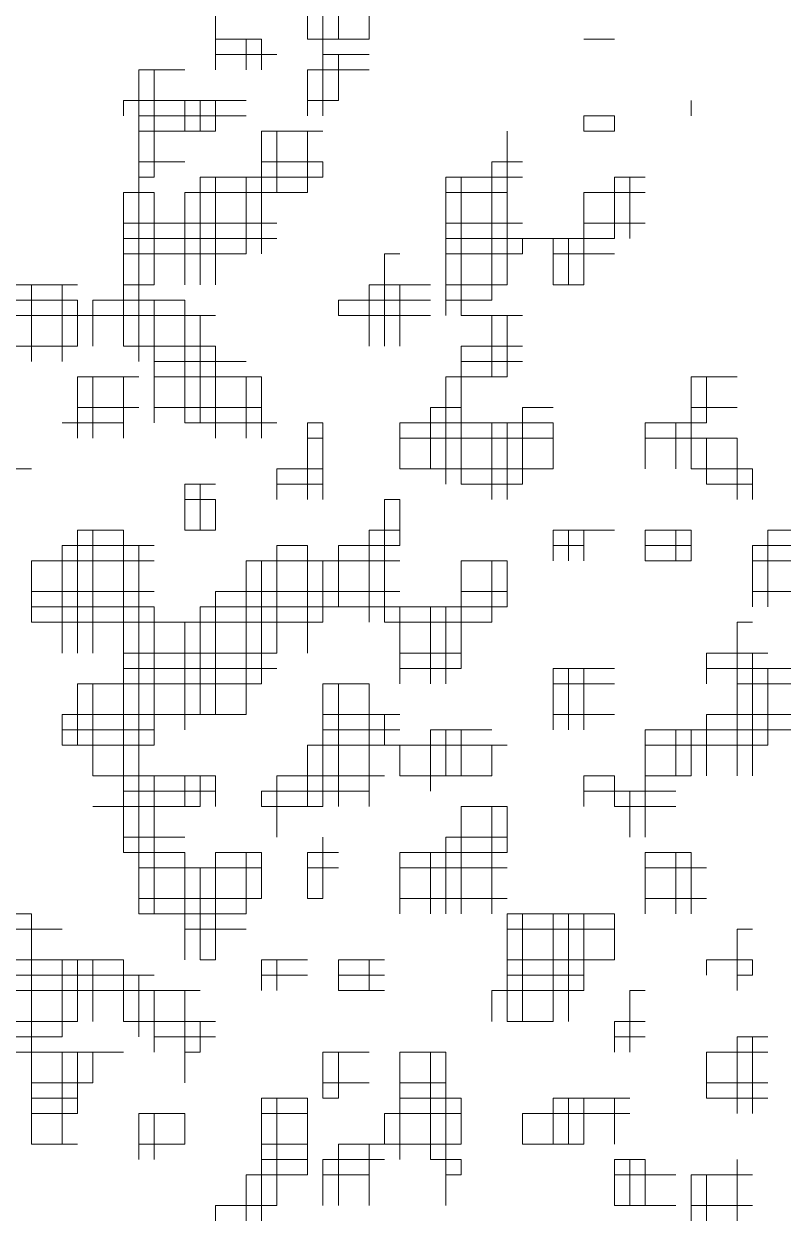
# Model space of a CAD drawing. Header units: millimetres. Extents: x 13268 to 164478, y 289082 to 363688.
# Drawn here: x 86696 to 87729, y 349534 to 351152 of the extents above; entities that cross this region are included whole.
import ezdxf

# ---------------------------------------------------------------- set-up
doc = ezdxf.new("R2010")
doc.units = ezdxf.units.MM

# ---------------------------------------------------------------- blocks, each defined once
blk = doc.blocks.new('A$C010A7659')
at = {"lineweight": 0}
for points in [[(3643.35, 2550.34), (3643.35, 2517.22)], [(3635.07, 2542.06), (3635.07, 2517.22)], [(3635.07, 2542.06), (3635.07, 2517.22)], [(3643.35, 2542.06), (3643.35, 2484.1)], [(3651.63, 2542.06), (3651.63, 2517.22)], [(3668.19, 2542.06), (3668.19, 2517.22)], [(3585.38, 2533.78), (3585.38, 2500.66)], [(3585.38, 2517.22), (3585.38, 2508.94)], [(3585.38, 2517.22), (3610.22, 2517.22)], [(3585.38, 2517.22), (3610.22, 2517.22)], [(3601.94, 2517.22), (3601.94, 2500.66)], [(3610.22, 2517.22), (3610.22, 2500.66)], [(3635.07, 2517.22), (3668.19, 2517.22)], [(3643.35, 2517.22), (3651.63, 2517.22)], [(3784.11, 2517.22), (3800.67, 2517.22)], [(3585.38, 2508.94), (3618.5, 2508.94)], [(3610.22, 2508.94), (3610.22, 2500.66)], [(3643.35, 2508.94), (3668.19, 2508.94)], [(3651.63, 2508.94), (3651.63, 2484.1)], [(3543.98, 2500.66), (3543.98, 2384.74)], [(3543.98, 2500.66), (3568.82, 2500.66)], [(3552.26, 2500.66), (3552.26, 2442.7)], [(3552.26, 2500.66), (3552.26, 2442.7)], [(3635.07, 2500.66), (3635.07, 2475.82)], [(3635.07, 2500.66), (3635.07, 2475.82)], [(3635.07, 2500.66), (3668.19, 2500.66)], [(3635.07, 2500.66), (3668.19, 2500.66)], [(3643.35, 2500.66), (3643.35, 2475.82)], [(3535.7, 2484.1), (3535.7, 2475.82)], [(3535.7, 2484.1), (3601.94, 2484.1)], [(3535.7, 2484.1), (3601.94, 2484.1)], [(3568.82, 2484.1), (3568.82, 2467.54)], [(3568.82, 2484.1), (3568.82, 2467.54)], [(3577.1, 2484.1), (3577.1, 2467.54)], [(3585.38, 2484.1), (3585.38, 2467.54)], [(3585.38, 2484.1), (3585.38, 2467.54)], [(3635.07, 2484.1), (3643.35, 2484.1)], [(3635.07, 2484.1), (3651.63, 2484.1)], [(3842.07, 2484.1), (3842.07, 2475.82)], [(3543.98, 2475.82), (3601.94, 2475.82)], [(3784.11, 2475.82), (3784.11, 2467.54)], [(3784.11, 2475.82), (3800.67, 2475.82)], [(3800.67, 2475.82), (3800.67, 2467.54)], [(3543.98, 2467.54), (3568.82, 2467.54)], [(3543.98, 2467.54), (3585.38, 2467.54)], [(3610.22, 2467.54), (3610.22, 2401.3)], [(3610.22, 2467.54), (3643.35, 2467.54)], [(3618.5, 2467.54), (3618.5, 2434.42)], [(3635.07, 2467.54), (3635.07, 2442.7)], [(3635.07, 2467.54), (3635.07, 2434.42)], [(3742.71, 2467.54), (3742.71, 2434.42)], [(3784.11, 2467.54), (3800.67, 2467.54)], [(3543.98, 2450.98), (3568.82, 2450.98)], [(3610.22, 2450.98), (3610.22, 2401.3)], [(3610.22, 2450.98), (3643.35, 2450.98)], [(3643.35, 2450.98), (3643.35, 2442.7)], [(3734.43, 2450.98), (3734.43, 2376.46)], [(3734.43, 2450.98), (3750.99, 2450.98)], [(3742.71, 2450.98), (3742.71, 2442.7)], [(3543.98, 2442.7), (3552.26, 2442.7)], [(3543.98, 2442.7), (3552.26, 2442.7)], [(3577.1, 2442.7), (3577.1, 2384.74)], [(3577.1, 2442.7), (3635.07, 2442.7)], [(3585.38, 2442.7), (3585.38, 2384.74)], [(3585.38, 2442.7), (3585.38, 2384.74)], [(3585.38, 2442.7), (3643.35, 2442.7)], [(3601.94, 2442.7), (3601.94, 2401.3)], [(3709.59, 2442.7), (3709.59, 2368.17)], [(3709.59, 2442.7), (3742.71, 2442.7)], [(3717.87, 2442.7), (3717.87, 2368.17)], [(3717.87, 2442.7), (3717.87, 2368.17)], [(3717.87, 2442.7), (3750.99, 2442.7)], [(3800.67, 2442.7), (3800.67, 2409.58)], [(3800.67, 2442.7), (3800.67, 2409.58)], [(3800.67, 2442.7), (3817.23, 2442.7)], [(3808.95, 2442.7), (3808.95, 2409.58)], [(3535.7, 2434.42), (3535.7, 2384.74)], [(3535.7, 2434.42), (3535.7, 2401.3)], [(3535.7, 2434.42), (3552.26, 2434.42)], [(3535.7, 2434.42), (3552.26, 2434.42)], [(3552.26, 2434.42), (3552.26, 2384.74)], [(3568.82, 2434.42), (3568.82, 2384.74)], [(3568.82, 2434.42), (3618.5, 2434.42)], [(3568.82, 2434.42), (3635.07, 2434.42)], [(3709.59, 2434.42), (3709.59, 2368.17)], [(3709.59, 2434.42), (3742.71, 2434.42)], [(3709.59, 2434.42), (3742.71, 2434.42)], [(3742.71, 2434.42), (3742.71, 2384.74)], [(3784.11, 2434.42), (3784.11, 2384.74)], [(3784.11, 2434.42), (3817.23, 2434.42)], [(3800.67, 2434.42), (3817.23, 2434.42)], [(3535.7, 2417.86), (3618.5, 2417.86)], [(3552.26, 2417.86), (3552.26, 2384.74)], [(3568.82, 2417.86), (3568.82, 2384.74)], [(3709.59, 2417.86), (3750.99, 2417.86)], [(3742.71, 2417.86), (3742.71, 2384.74)], [(3784.11, 2417.86), (3817.23, 2417.86)], [(3535.7, 2409.58), (3618.5, 2409.58)], [(3535.7, 2409.58), (3618.5, 2409.58)], [(3709.59, 2409.58), (3767.55, 2409.58)], [(3709.59, 2409.58), (3767.55, 2409.58)], [(3750.99, 2409.58), (3750.99, 2401.3)], [(3767.55, 2409.58), (3767.55, 2384.74)], [(3767.55, 2409.58), (3800.67, 2409.58)], [(3775.83, 2409.58), (3775.83, 2384.74)], [(3775.83, 2409.58), (3800.67, 2409.58)], [(3784.11, 2409.58), (3784.11, 2384.74)], [(3535.7, 2401.3), (3601.94, 2401.3)], [(3676.47, 2401.3), (3676.47, 2351.61)], [(3676.47, 2401.3), (3684.75, 2401.3)], [(3709.59, 2401.3), (3750.99, 2401.3)], [(3767.55, 2401.3), (3800.67, 2401.3)], [(3436.34, 2384.74), (3510.86, 2384.74)], [(3469.46, 2384.74), (3486.02, 2384.74)], [(3486.02, 2384.74), (3486.02, 2343.33)], [(3486.02, 2384.74), (3486.02, 2343.33)], [(3502.58, 2384.74), (3502.58, 2343.33)], [(3535.7, 2384.74), (3535.7, 2351.61)], [(3535.7, 2384.74), (3535.7, 2351.61)], [(3535.7, 2384.74), (3552.26, 2384.74)], [(3543.98, 2384.74), (3543.98, 2343.33)], [(3668.19, 2384.74), (3668.19, 2351.61)], [(3668.19, 2384.74), (3668.19, 2351.61)], [(3668.19, 2384.74), (3701.31, 2384.74)], [(3668.19, 2384.74), (3684.75, 2384.74)], [(3684.75, 2384.74), (3684.75, 2368.17)], [(3684.75, 2384.74), (3684.75, 2351.61)], [(3709.59, 2384.74), (3742.71, 2384.74)], [(3709.59, 2384.74), (3742.71, 2384.74)], [(3767.55, 2384.74), (3784.11, 2384.74)], [(3419.78, 2376.46), (3510.86, 2376.46)], [(3510.86, 2376.46), (3510.86, 2351.61)], [(3519.14, 2376.46), (3519.14, 2351.61)], [(3519.14, 2376.46), (3568.82, 2376.46)], [(3552.26, 2376.46), (3552.26, 2310.21)], [(3552.26, 2376.46), (3552.26, 2343.33)], [(3568.82, 2376.46), (3568.82, 2310.21)], [(3651.63, 2376.46), (3651.63, 2368.17)], [(3651.63, 2376.46), (3701.31, 2376.46)], [(3709.59, 2376.46), (3734.43, 2376.46)], [(3419.78, 2368.17), (3577.1, 2368.17)], [(3436.34, 2368.17), (3585.38, 2368.17)], [(3510.86, 2368.17), (3510.86, 2351.61)], [(3568.82, 2368.17), (3568.82, 2310.21)], [(3577.1, 2368.17), (3577.1, 2310.21)], [(3651.63, 2368.17), (3701.31, 2368.17)], [(3668.19, 2368.17), (3684.75, 2368.17)], [(3717.87, 2368.17), (3734.43, 2368.17)], [(3734.43, 2368.17), (3734.43, 2335.05)], [(3734.43, 2368.17), (3750.99, 2368.17)], [(3742.71, 2368.17), (3742.71, 2335.05)], [(3742.71, 2368.17), (3742.71, 2335.05)], [(3477.74, 2351.61), (3510.86, 2351.61)], [(3477.74, 2351.61), (3510.86, 2351.61)], [(3535.7, 2351.61), (3585.38, 2351.61)], [(3543.98, 2351.61), (3585.38, 2351.61)], [(3585.38, 2351.61), (3585.38, 2310.21)], [(3717.87, 2351.61), (3717.87, 2335.05)], [(3717.87, 2351.61), (3750.99, 2351.61)], [(3734.43, 2351.61), (3750.99, 2351.61)], [(3552.26, 2343.33), (3601.94, 2343.33)], [(3585.38, 2343.33), (3585.38, 2301.93)], [(3717.87, 2343.33), (3750.99, 2343.33)], [(3510.86, 2335.05), (3510.86, 2301.93)], [(3510.86, 2335.05), (3543.98, 2335.05)], [(3519.14, 2335.05), (3519.14, 2301.93)], [(3535.7, 2335.05), (3535.7, 2310.21)], [(3535.7, 2335.05), (3535.7, 2301.93)], [(3552.26, 2335.05), (3610.22, 2335.05)], [(3552.26, 2335.05), (3601.94, 2335.05)], [(3601.94, 2335.05), (3601.94, 2301.93)], [(3610.22, 2335.05), (3610.22, 2301.93)], [(3709.59, 2335.05), (3709.59, 2277.09)], [(3709.59, 2335.05), (3709.59, 2285.37)], [(3709.59, 2335.05), (3717.87, 2335.05)], [(3717.87, 2335.05), (3717.87, 2277.09)], [(3717.87, 2335.05), (3742.71, 2335.05)], [(3842.07, 2335.05), (3842.07, 2285.37)], [(3842.07, 2335.05), (3866.91, 2335.05)], [(3850.35, 2335.05), (3850.35, 2310.21)], [(3510.86, 2318.49), (3510.86, 2301.93)], [(3510.86, 2318.49), (3543.98, 2318.49)], [(3552.26, 2318.49), (3610.22, 2318.49)], [(3701.31, 2318.49), (3701.31, 2285.37)], [(3701.31, 2318.49), (3717.87, 2318.49)], [(3750.99, 2318.49), (3750.99, 2277.09)], [(3750.99, 2318.49), (3767.55, 2318.49)], [(3842.07, 2318.49), (3842.07, 2285.37)], [(3842.07, 2318.49), (3866.91, 2318.49)], [(3502.58, 2310.21), (3535.7, 2310.21)], [(3510.86, 2310.21), (3535.7, 2310.21)], [(3568.82, 2310.21), (3618.5, 2310.21)], [(3585.38, 2310.21), (3610.22, 2310.21)], [(3635.07, 2310.21), (3635.07, 2268.81)], [(3635.07, 2310.21), (3643.35, 2310.21)], [(3643.35, 2310.21), (3643.35, 2268.81)], [(3684.75, 2310.21), (3684.75, 2285.37)], [(3684.75, 2310.21), (3684.75, 2285.37)], [(3684.75, 2310.21), (3767.55, 2310.21)], [(3684.75, 2310.21), (3734.43, 2310.21)], [(3717.87, 2310.21), (3717.87, 2277.09)], [(3734.43, 2310.21), (3734.43, 2268.81)], [(3742.71, 2310.21), (3742.71, 2268.81)], [(3742.71, 2310.21), (3742.71, 2268.81)], [(3742.71, 2310.21), (3767.55, 2310.21)], [(3767.55, 2310.21), (3767.55, 2285.37)], [(3817.23, 2310.21), (3817.23, 2285.37)], [(3817.23, 2310.21), (3850.35, 2310.21)], [(3833.79, 2310.21), (3833.79, 2285.37)], [(3833.79, 2310.21), (3850.35, 2310.21)], [(3635.07, 2301.93), (3635.07, 2268.81)], [(3635.07, 2301.93), (3643.35, 2301.93)], [(3684.75, 2301.93), (3767.55, 2301.93)], [(3817.23, 2301.93), (3866.91, 2301.93)], [(3850.35, 2301.93), (3850.35, 2277.09)], [(3866.91, 2301.93), (3866.91, 2277.09)], [(3452.9, 2285.37), (3486.02, 2285.37)], [(3452.9, 2285.37), (3486.02, 2285.37)], [(3618.5, 2285.37), (3618.5, 2268.81)], [(3618.5, 2285.37), (3643.35, 2285.37)], [(3635.07, 2285.37), (3643.35, 2285.37)], [(3684.75, 2285.37), (3767.55, 2285.37)], [(3709.59, 2285.37), (3767.55, 2285.37)], [(3842.07, 2285.37), (3875.2, 2285.37)], [(3850.35, 2285.37), (3875.2, 2285.37)], [(3866.91, 2285.37), (3866.91, 2268.81)], [(3875.2, 2285.37), (3875.2, 2268.81)], [(3568.82, 2277.09), (3568.82, 2252.25)], [(3568.82, 2277.09), (3585.38, 2277.09)], [(3577.1, 2277.09), (3577.1, 2252.25)], [(3618.5, 2277.09), (3643.35, 2277.09)], [(3618.5, 2277.09), (3643.35, 2277.09)], [(3717.87, 2277.09), (3750.99, 2277.09)], [(3734.43, 2277.09), (3750.99, 2277.09)], [(3850.35, 2277.09), (3875.2, 2277.09)], [(3866.91, 2277.09), (3875.2, 2277.09)], [(3568.82, 2268.81), (3585.38, 2268.81)], [(3585.38, 2268.81), (3585.38, 2252.25)], [(3676.47, 2268.81), (3676.47, 2202.57)], [(3676.47, 2268.81), (3684.75, 2268.81)], [(3684.75, 2268.81), (3684.75, 2243.97)], [(3510.86, 2252.25), (3510.86, 2186.01)], [(3510.86, 2252.25), (3510.86, 2186.01)], [(3510.86, 2252.25), (3535.7, 2252.25)], [(3519.14, 2252.25), (3519.14, 2186.01)], [(3535.7, 2252.25), (3535.7, 2186.01)], [(3568.82, 2252.25), (3585.38, 2252.25)], [(3668.19, 2252.25), (3668.19, 2202.57)], [(3668.19, 2252.25), (3668.19, 2210.85)], [(3668.19, 2252.25), (3684.75, 2252.25)], [(3668.19, 2252.25), (3684.75, 2252.25)], [(3767.55, 2252.25), (3767.55, 2235.69)], [(3767.55, 2252.25), (3767.55, 2235.69)], [(3767.55, 2252.25), (3800.67, 2252.25)], [(3767.55, 2252.25), (3800.67, 2252.25)], [(3775.83, 2252.25), (3775.83, 2235.69)], [(3784.11, 2252.25), (3784.11, 2243.97)], [(3784.11, 2252.25), (3784.11, 2235.69)], [(3817.23, 2252.25), (3817.23, 2235.69)], [(3817.23, 2252.25), (3842.07, 2252.25)], [(3833.79, 2252.25), (3833.79, 2235.69)], [(3842.07, 2252.25), (3842.07, 2235.69)], [(3883.48, 2252.25), (3883.48, 2210.85)], [(3883.48, 2252.25), (3916.6, 2252.25)], [(3502.58, 2243.97), (3502.58, 2186.01)], [(3502.58, 2243.97), (3552.26, 2243.97)], [(3535.7, 2243.97), (3535.7, 2177.73)], [(3543.98, 2243.97), (3543.98, 2045.24)], [(3618.5, 2243.97), (3618.5, 2186.01)], [(3618.5, 2243.97), (3635.07, 2243.97)], [(3635.07, 2243.97), (3635.07, 2186.01)], [(3651.63, 2243.97), (3651.63, 2210.85)], [(3651.63, 2243.97), (3684.75, 2243.97)], [(3767.55, 2243.97), (3784.11, 2243.97)], [(3817.23, 2243.97), (3817.23, 2235.69)], [(3817.23, 2243.97), (3842.07, 2243.97)], [(3875.2, 2243.97), (3875.2, 2210.85)], [(3875.2, 2243.97), (3875.2, 2210.85)], [(3875.2, 2243.97), (3933.16, 2243.97)], [(3486.02, 2235.69), (3486.02, 2202.57)], [(3486.02, 2235.69), (3486.02, 2202.57)], [(3486.02, 2235.69), (3552.26, 2235.69)], [(3486.02, 2235.69), (3552.26, 2235.69)], [(3601.94, 2235.69), (3601.94, 2152.89)], [(3601.94, 2235.69), (3684.75, 2235.69)], [(3610.22, 2235.69), (3610.22, 2177.73)], [(3610.22, 2235.69), (3610.22, 2169.45)], [(3610.22, 2235.69), (3684.75, 2235.69)], [(3635.07, 2235.69), (3635.07, 2202.57)], [(3643.35, 2235.69), (3643.35, 2210.85)], [(3643.35, 2235.69), (3643.35, 2202.57)], [(3717.87, 2235.69), (3717.87, 2186.01)], [(3717.87, 2235.69), (3742.71, 2235.69)], [(3734.43, 2235.69), (3734.43, 2202.57)], [(3734.43, 2235.69), (3742.71, 2235.69)], [(3742.71, 2235.69), (3742.71, 2210.85)], [(3817.23, 2235.69), (3842.07, 2235.69)], [(3875.2, 2235.69), (3933.16, 2235.69)], [(3875.2, 2235.69), (3933.16, 2235.69)], [(3486.02, 2219.13), (3552.26, 2219.13)], [(3585.38, 2219.13), (3585.38, 2152.89)], [(3585.38, 2219.13), (3585.38, 2152.89)], [(3585.38, 2219.13), (3684.75, 2219.13)], [(3717.87, 2219.13), (3742.71, 2219.13)], [(3875.2, 2219.13), (3900.04, 2219.13)], [(3486.02, 2210.85), (3552.26, 2210.85)], [(3486.02, 2210.85), (3552.26, 2210.85)], [(3552.26, 2210.85), (3552.26, 2136.33)], [(3577.1, 2210.85), (3577.1, 2152.89)], [(3577.1, 2210.85), (3643.35, 2210.85)], [(3585.38, 2210.85), (3701.31, 2210.85)], [(3668.19, 2210.85), (3709.59, 2210.85)], [(3684.75, 2210.85), (3684.75, 2169.45)], [(3684.75, 2210.85), (3684.75, 2177.73)], [(3701.31, 2210.85), (3701.31, 2169.45)], [(3709.59, 2210.85), (3709.59, 2177.73)], [(3709.59, 2210.85), (3742.71, 2210.85)], [(3717.87, 2210.85), (3717.87, 2177.73)], [(3717.87, 2210.85), (3742.71, 2210.85)], [(3486.02, 2202.57), (3643.35, 2202.57)], [(3502.58, 2202.57), (3635.07, 2202.57)], [(3552.26, 2202.57), (3552.26, 2144.61)], [(3568.82, 2202.57), (3568.82, 2152.89)], [(3568.82, 2202.57), (3568.82, 2144.61)], [(3676.47, 2202.57), (3734.43, 2202.57)], [(3684.75, 2202.57), (3734.43, 2202.57)], [(3709.59, 2202.57), (3709.59, 2169.45)], [(3866.91, 2202.57), (3866.91, 2119.76)], [(3866.91, 2202.57), (3866.91, 2119.76)], [(3866.91, 2202.57), (3875.2, 2202.57)], [(3535.7, 2186.01), (3618.5, 2186.01)], [(3684.75, 2186.01), (3717.87, 2186.01)], [(3850.35, 2186.01), (3850.35, 2169.45)], [(3850.35, 2186.01), (3883.48, 2186.01)], [(3875.2, 2186.01), (3875.2, 2136.33)], [(3875.2, 2186.01), (3875.2, 2119.76)], [(3535.7, 2177.73), (3535.7, 2078.36)], [(3535.7, 2177.73), (3535.7, 2078.36)], [(3535.7, 2177.73), (3610.22, 2177.73)], [(3543.98, 2177.73), (3618.5, 2177.73)], [(3684.75, 2177.73), (3709.59, 2177.73)], [(3684.75, 2177.73), (3717.87, 2177.73)], [(3767.55, 2177.73), (3767.55, 2144.61)], [(3767.55, 2177.73), (3767.55, 2152.89)], [(3767.55, 2177.73), (3800.67, 2177.73)], [(3767.55, 2177.73), (3784.11, 2177.73)], [(3775.83, 2177.73), (3775.83, 2144.61)], [(3784.11, 2177.73), (3784.11, 2152.89)], [(3784.11, 2177.73), (3784.11, 2144.61)], [(3850.35, 2177.73), (3916.6, 2177.73)], [(3850.35, 2177.73), (3900.04, 2177.73)], [(3883.48, 2177.73), (3883.48, 2136.33)], [(3510.86, 2169.45), (3510.86, 2136.33)], [(3510.86, 2169.45), (3510.86, 2136.33)], [(3510.86, 2169.45), (3610.22, 2169.45)], [(3519.14, 2169.45), (3519.14, 2119.76)], [(3643.35, 2169.45), (3643.35, 2103.2)], [(3643.35, 2169.45), (3668.19, 2169.45)], [(3651.63, 2169.45), (3651.63, 2103.2)], [(3668.19, 2169.45), (3668.19, 2103.2)], [(3767.55, 2169.45), (3800.67, 2169.45)], [(3866.91, 2169.45), (3916.6, 2169.45)], [(3502.58, 2152.89), (3502.58, 2136.33)], [(3502.58, 2152.89), (3568.82, 2152.89)], [(3502.58, 2152.89), (3601.94, 2152.89)], [(3643.35, 2152.89), (3643.35, 2103.2)], [(3643.35, 2152.89), (3684.75, 2152.89)], [(3643.35, 2152.89), (3676.47, 2152.89)], [(3668.19, 2152.89), (3668.19, 2119.76)], [(3676.47, 2152.89), (3676.47, 2136.33)], [(3767.55, 2152.89), (3784.11, 2152.89)], [(3767.55, 2152.89), (3800.67, 2152.89)], [(3850.35, 2152.89), (3850.35, 2119.76)], [(3850.35, 2152.89), (3900.04, 2152.89)], [(3866.91, 2152.89), (3908.32, 2152.89)], [(3502.58, 2144.61), (3552.26, 2144.61)], [(3643.35, 2144.61), (3684.75, 2144.61)], [(3701.31, 2144.61), (3701.31, 2111.48)], [(3701.31, 2144.61), (3734.43, 2144.61)], [(3709.59, 2144.61), (3709.59, 2119.76)], [(3709.59, 2144.61), (3709.59, 2119.76)], [(3717.87, 2144.61), (3717.87, 2119.76)], [(3717.87, 2144.61), (3717.87, 2119.76)], [(3817.23, 2144.61), (3817.23, 2086.64)], [(3817.23, 2144.61), (3817.23, 2086.64)], [(3817.23, 2144.61), (3900.04, 2144.61)], [(3833.79, 2144.61), (3833.79, 2119.76)], [(3842.07, 2144.61), (3842.07, 2119.76)], [(3842.07, 2144.61), (3842.07, 2119.76)], [(3502.58, 2136.33), (3552.26, 2136.33)], [(3519.14, 2136.33), (3552.26, 2136.33)], [(3635.07, 2136.33), (3635.07, 2103.2)], [(3635.07, 2136.33), (3635.07, 2103.2)], [(3635.07, 2136.33), (3676.47, 2136.33)], [(3643.35, 2136.33), (3742.71, 2136.33)], [(3684.75, 2136.33), (3684.75, 2119.76)], [(3684.75, 2136.33), (3684.75, 2119.76)], [(3684.75, 2136.33), (3742.71, 2136.33)], [(3734.43, 2136.33), (3734.43, 2119.76)], [(3817.23, 2136.33), (3875.2, 2136.33)], [(3817.23, 2136.33), (3883.48, 2136.33)], [(3519.14, 2119.76), (3568.82, 2119.76)], [(3535.7, 2119.76), (3585.38, 2119.76)], [(3552.26, 2119.76), (3552.26, 2045.24)], [(3552.26, 2119.76), (3552.26, 2045.24)], [(3568.82, 2119.76), (3568.82, 2103.2)], [(3568.82, 2119.76), (3568.82, 2103.2)], [(3577.1, 2119.76), (3577.1, 2103.2)], [(3585.38, 2119.76), (3585.38, 2103.2)], [(3618.5, 2119.76), (3618.5, 2086.64)], [(3618.5, 2119.76), (3668.19, 2119.76)], [(3618.5, 2119.76), (3676.47, 2119.76)], [(3684.75, 2119.76), (3734.43, 2119.76)], [(3701.31, 2119.76), (3709.59, 2119.76)], [(3784.11, 2119.76), (3784.11, 2103.2)], [(3784.11, 2119.76), (3784.11, 2103.2)], [(3784.11, 2119.76), (3800.67, 2119.76)], [(3800.67, 2119.76), (3800.67, 2103.2)], [(3817.23, 2119.76), (3833.79, 2119.76)], [(3817.23, 2119.76), (3842.07, 2119.76)], [(3535.7, 2111.48), (3585.38, 2111.48)], [(3610.22, 2111.48), (3610.22, 2103.2)], [(3610.22, 2111.48), (3668.19, 2111.48)], [(3784.11, 2111.48), (3833.79, 2111.48)], [(3800.67, 2111.48), (3800.67, 2103.2)], [(3808.95, 2111.48), (3808.95, 2086.64)], [(3519.14, 2103.2), (3577.1, 2103.2)], [(3535.7, 2103.2), (3568.82, 2103.2)], [(3610.22, 2103.2), (3643.35, 2103.2)], [(3618.5, 2103.2), (3635.07, 2103.2)], [(3717.87, 2103.2), (3717.87, 2045.24)], [(3717.87, 2103.2), (3717.87, 2045.24)], [(3717.87, 2103.2), (3742.71, 2103.2)], [(3717.87, 2103.2), (3742.71, 2103.2)], [(3734.43, 2103.2), (3734.43, 2045.24)], [(3742.71, 2103.2), (3742.71, 2078.36)], [(3800.67, 2103.2), (3833.79, 2103.2)], [(3808.95, 2103.2), (3833.79, 2103.2)], [(3535.7, 2086.64), (3568.82, 2086.64)], [(3643.35, 2086.64), (3643.35, 2053.52)], [(3709.59, 2086.64), (3709.59, 2045.24)], [(3709.59, 2086.64), (3742.71, 2086.64)], [(3535.7, 2078.36), (3568.82, 2078.36)], [(3543.98, 2078.36), (3568.82, 2078.36)], [(3568.82, 2078.36), (3568.82, 2045.24)], [(3585.38, 2078.36), (3585.38, 2020.4)], [(3585.38, 2078.36), (3610.22, 2078.36)], [(3601.94, 2078.36), (3601.94, 2045.24)], [(3610.22, 2078.36), (3610.22, 2053.52)], [(3635.07, 2078.36), (3635.07, 2053.52)], [(3635.07, 2078.36), (3635.07, 2053.52)], [(3635.07, 2078.36), (3651.63, 2078.36)], [(3635.07, 2078.36), (3651.63, 2078.36)], [(3643.35, 2078.36), (3643.35, 2053.52)], [(3684.75, 2078.36), (3684.75, 2045.24)], [(3684.75, 2078.36), (3742.71, 2078.36)], [(3701.31, 2078.36), (3701.31, 2045.24)], [(3709.59, 2078.36), (3709.59, 2045.24)], [(3709.59, 2078.36), (3742.71, 2078.36)], [(3817.23, 2078.36), (3817.23, 2045.24)], [(3817.23, 2078.36), (3842.07, 2078.36)], [(3833.79, 2078.36), (3833.79, 2045.24)], [(3842.07, 2078.36), (3842.07, 2045.24)], [(3543.98, 2070.08), (3610.22, 2070.08)], [(3568.82, 2070.08), (3568.82, 2020.4)], [(3577.1, 2070.08), (3577.1, 2020.4)], [(3585.38, 2070.08), (3585.38, 2020.4)], [(3635.07, 2070.08), (3651.63, 2070.08)], [(3684.75, 2070.08), (3684.75, 2045.24)], [(3684.75, 2070.08), (3742.71, 2070.08)], [(3817.23, 2070.08), (3817.23, 2045.24)], [(3817.23, 2070.08), (3850.35, 2070.08)], [(3842.07, 2070.08), (3842.07, 2053.52)], [(3543.98, 2053.52), (3610.22, 2053.52)], [(3543.98, 2053.52), (3610.22, 2053.52)], [(3635.07, 2053.52), (3643.35, 2053.52)], [(3684.75, 2053.52), (3742.71, 2053.52)], [(3684.75, 2053.52), (3742.71, 2053.52)], [(3817.23, 2053.52), (3842.07, 2053.52)], [(3817.23, 2053.52), (3850.35, 2053.52)], [(3403.22, 2045.24), (3486.02, 2045.24)], [(3403.22, 2045.24), (3486.02, 2045.24)], [(3486.02, 2045.24), (3486.02, 1921.04)], [(3543.98, 2045.24), (3601.94, 2045.24)], [(3568.82, 2045.24), (3601.94, 2045.24)], [(3742.71, 2045.24), (3742.71, 1987.28)], [(3742.71, 2045.24), (3800.67, 2045.24)], [(3750.99, 2045.24), (3750.99, 1987.28)], [(3767.55, 2045.24), (3767.55, 1987.28)], [(3767.55, 2045.24), (3767.55, 1987.28)], [(3775.83, 2045.24), (3775.83, 1987.28)], [(3784.11, 2045.24), (3784.11, 2020.4)], [(3784.11, 2045.24), (3784.11, 2003.84)], [(3800.67, 2045.24), (3800.67, 2020.4)], [(3403.22, 2036.96), (3502.58, 2036.96)], [(3486.02, 2036.96), (3486.02, 1921.04)], [(3568.82, 2036.96), (3601.94, 2036.96)], [(3742.71, 2036.96), (3800.67, 2036.96)], [(3866.91, 2036.96), (3866.91, 2003.84)], [(3866.91, 2036.96), (3875.2, 2036.96)], [(3403.22, 2020.4), (3535.7, 2020.4)], [(3403.22, 2020.4), (3510.86, 2020.4)], [(3502.58, 2020.4), (3502.58, 1979)], [(3510.86, 2020.4), (3510.86, 1987.28)], [(3510.86, 2020.4), (3510.86, 1987.28)], [(3519.14, 2020.4), (3519.14, 1987.28)], [(3535.7, 2020.4), (3535.7, 1987.28)], [(3577.1, 2020.4), (3585.38, 2020.4)], [(3610.22, 2020.4), (3610.22, 2003.84)], [(3610.22, 2020.4), (3635.07, 2020.4)], [(3610.22, 2020.4), (3635.07, 2020.4)], [(3618.5, 2020.4), (3618.5, 2003.84)], [(3651.63, 2020.4), (3651.63, 2003.84)], [(3651.63, 2020.4), (3676.47, 2020.4)], [(3668.19, 2020.4), (3668.19, 2003.84)], [(3668.19, 2020.4), (3668.19, 2003.84)], [(3742.71, 2020.4), (3742.71, 1987.28)], [(3742.71, 2020.4), (3784.11, 2020.4)], [(3742.71, 2020.4), (3800.67, 2020.4)], [(3850.35, 2020.4), (3850.35, 2012.12)], [(3850.35, 2020.4), (3875.2, 2020.4)], [(3850.35, 2020.4), (3875.2, 2020.4)], [(3866.91, 2020.4), (3866.91, 2003.84)], [(3875.2, 2020.4), (3875.2, 2012.12)], [(3469.46, 2012.12), (3552.26, 2012.12)], [(3535.7, 2012.12), (3535.7, 1987.28)], [(3543.98, 2012.12), (3543.98, 1979)], [(3610.22, 2012.12), (3635.07, 2012.12)], [(3651.63, 2012.12), (3676.47, 2012.12)], [(3742.71, 2012.12), (3784.11, 2012.12)], [(3866.91, 2012.12), (3875.2, 2012.12)], [(3477.74, 2003.84), (3577.1, 2003.84)], [(3477.74, 2003.84), (3568.82, 2003.84)], [(3552.26, 2003.84), (3552.26, 1970.72)], [(3552.26, 2003.84), (3552.26, 1979)], [(3568.82, 2003.84), (3568.82, 1970.72)], [(3568.82, 2003.84), (3568.82, 1954.16)], [(3651.63, 2003.84), (3676.47, 2003.84)], [(3734.43, 2003.84), (3734.43, 1987.28)], [(3734.43, 2003.84), (3784.11, 2003.84)], [(3734.43, 2003.84), (3784.11, 2003.84)], [(3808.95, 2003.84), (3808.95, 1970.72)], [(3808.95, 2003.84), (3817.23, 2003.84)], [(3452.9, 1987.28), (3510.86, 1987.28)], [(3469.46, 1987.28), (3510.86, 1987.28)], [(3535.7, 1987.28), (3585.38, 1987.28)], [(3543.98, 1987.28), (3585.38, 1987.28)], [(3577.1, 1987.28), (3577.1, 1970.72)], [(3742.71, 1987.28), (3767.55, 1987.28)], [(3800.67, 1987.28), (3800.67, 1970.72)], [(3800.67, 1987.28), (3800.67, 1979)], [(3800.67, 1987.28), (3817.23, 1987.28)], [(3800.67, 1987.28), (3817.23, 1987.28)], [(3452.9, 1979), (3502.58, 1979)], [(3552.26, 1979), (3585.38, 1979)], [(3800.67, 1979), (3817.23, 1979)], [(3866.91, 1979), (3866.91, 1937.6)], [(3866.91, 1979), (3866.91, 1937.6)], [(3866.91, 1979), (3883.48, 1979)], [(3875.2, 1979), (3875.2, 1945.88)], [(3875.2, 1979), (3875.2, 1937.6)], [(3444.62, 1970.72), (3502.58, 1970.72)], [(3486.02, 1970.72), (3535.7, 1970.72)], [(3502.58, 1970.72), (3502.58, 1921.04)], [(3510.86, 1970.72), (3510.86, 1945.88)], [(3510.86, 1970.72), (3510.86, 1937.6)], [(3510.86, 1970.72), (3519.14, 1970.72)], [(3519.14, 1970.72), (3519.14, 1954.16)], [(3568.82, 1970.72), (3577.1, 1970.72)], [(3643.35, 1970.72), (3643.35, 1945.88)], [(3643.35, 1970.72), (3643.35, 1945.88)], [(3643.35, 1970.72), (3668.19, 1970.72)], [(3643.35, 1970.72), (3651.63, 1970.72)], [(3651.63, 1970.72), (3651.63, 1945.88)], [(3684.75, 1970.72), (3684.75, 1912.76)], [(3684.75, 1970.72), (3684.75, 1912.76)], [(3684.75, 1970.72), (3709.59, 1970.72)], [(3701.31, 1970.72), (3701.31, 1912.76)], [(3709.59, 1970.72), (3709.59, 1887.92)], [(3850.35, 1970.72), (3850.35, 1945.88)], [(3850.35, 1970.72), (3883.48, 1970.72)], [(3866.91, 1970.72), (3883.48, 1970.72)], [(3486.02, 1954.16), (3519.14, 1954.16)], [(3643.35, 1954.16), (3668.19, 1954.16)], [(3684.75, 1954.16), (3709.59, 1954.16)], [(3850.35, 1954.16), (3883.48, 1954.16)], [(3486.02, 1945.88), (3510.86, 1945.88)], [(3486.02, 1945.88), (3510.86, 1945.88)], [(3610.22, 1945.88), (3610.22, 1871.35)], [(3610.22, 1945.88), (3635.07, 1945.88)], [(3618.5, 1945.88), (3618.5, 1887.92)], [(3635.07, 1945.88), (3635.07, 1904.48)], [(3643.35, 1945.88), (3651.63, 1945.88)], [(3684.75, 1945.88), (3717.87, 1945.88)], [(3684.75, 1945.88), (3717.87, 1945.88)], [(3709.59, 1945.88), (3709.59, 1887.92)], [(3717.87, 1945.88), (3717.87, 1921.04)], [(3767.55, 1945.88), (3767.55, 1921.04)], [(3767.55, 1945.88), (3767.55, 1921.04)], [(3767.55, 1945.88), (3808.95, 1945.88)], [(3767.55, 1945.88), (3808.95, 1945.88)], [(3775.83, 1945.88), (3775.83, 1921.04)], [(3784.11, 1945.88), (3784.11, 1921.04)], [(3784.11, 1945.88), (3784.11, 1921.04)], [(3800.67, 1945.88), (3800.67, 1921.04)], [(3800.67, 1945.88), (3800.67, 1921.04)], [(3850.35, 1945.88), (3883.48, 1945.88)], [(3866.91, 1945.88), (3875.2, 1945.88)], [(3486.02, 1937.6), (3510.86, 1937.6)], [(3543.98, 1937.6), (3543.98, 1912.76)], [(3543.98, 1937.6), (3568.82, 1937.6)], [(3552.26, 1937.6), (3552.26, 1912.76)], [(3552.26, 1937.6), (3552.26, 1912.76)], [(3568.82, 1937.6), (3568.82, 1921.04)], [(3610.22, 1937.6), (3635.07, 1937.6)], [(3676.47, 1937.6), (3676.47, 1921.04)], [(3676.47, 1937.6), (3717.87, 1937.6)], [(3750.99, 1937.6), (3750.99, 1921.04)], [(3750.99, 1937.6), (3808.95, 1937.6)], [(3486.02, 1921.04), (3510.86, 1921.04)], [(3543.98, 1921.04), (3568.82, 1921.04)], [(3543.98, 1921.04), (3568.82, 1921.04)], [(3610.22, 1921.04), (3610.22, 1871.35)], [(3610.22, 1921.04), (3635.07, 1921.04)], [(3610.22, 1921.04), (3635.07, 1921.04)], [(3651.63, 1921.04), (3651.63, 1887.92)], [(3651.63, 1921.04), (3676.47, 1921.04)], [(3668.19, 1921.04), (3668.19, 1904.48)], [(3668.19, 1921.04), (3668.19, 1887.92)], [(3676.47, 1921.04), (3717.87, 1921.04)], [(3684.75, 1921.04), (3717.87, 1921.04)], [(3750.99, 1921.04), (3784.11, 1921.04)], [(3610.22, 1912.76), (3635.07, 1912.76)], [(3610.22, 1912.76), (3635.07, 1912.76)], [(3643.35, 1912.76), (3643.35, 1887.92)], [(3643.35, 1912.76), (3676.47, 1912.76)], [(3643.35, 1912.76), (3676.47, 1912.76)], [(3701.31, 1912.76), (3717.87, 1912.76)], [(3709.59, 1912.76), (3717.87, 1912.76)], [(3717.87, 1912.76), (3717.87, 1904.48)], [(3800.67, 1912.76), (3800.67, 1887.92)], [(3800.67, 1912.76), (3817.23, 1912.76)], [(3808.95, 1912.76), (3808.95, 1887.92)], [(3817.23, 1912.76), (3817.23, 1887.92)], [(3866.91, 1912.76), (3866.91, 1879.64)], [(3601.94, 1904.48), (3601.94, 1838.23)], [(3601.94, 1904.48), (3635.07, 1904.48)], [(3643.35, 1904.48), (3668.19, 1904.48)], [(3709.59, 1904.48), (3717.87, 1904.48)], [(3800.67, 1904.48), (3833.79, 1904.48)], [(3817.23, 1904.48), (3817.23, 1887.92)], [(3842.07, 1904.48), (3842.07, 1871.35)], [(3842.07, 1904.48), (3875.2, 1904.48)], [(3850.35, 1904.48), (3850.35, 1879.64)], [(3866.91, 1904.48), (3866.91, 1887.92)], [(3585.38, 1887.92), (3585.38, 1838.23)], [(3585.38, 1887.92), (3618.5, 1887.92)], [(3585.38, 1887.92), (3618.5, 1887.92)], [(3800.67, 1887.92), (3833.79, 1887.92)], [(3842.07, 1887.92), (3866.91, 1887.92)], [(3842.07, 1887.92), (3875.2, 1887.92)]]:
    blk.add_lwpolyline(points, dxfattribs=at)
blk = doc.blocks.new('A$C450614AE')
at = {"xscale": 1.5, "yscale": 1.5, "zscale": 1.5}
blk.add_blockref('A$C010A7659', (0, 0), dxfattribs=at)

msp = doc.modelspace()

# ---------------------------------------------------------------- block references
at = {"xscale": 1.68, "yscale": 1.68, "zscale": 1.68}
msp.add_blockref('A$C450614AE', (77922.1, 344787.3), dxfattribs=at)

doc.saveas('drawing.dxf')
